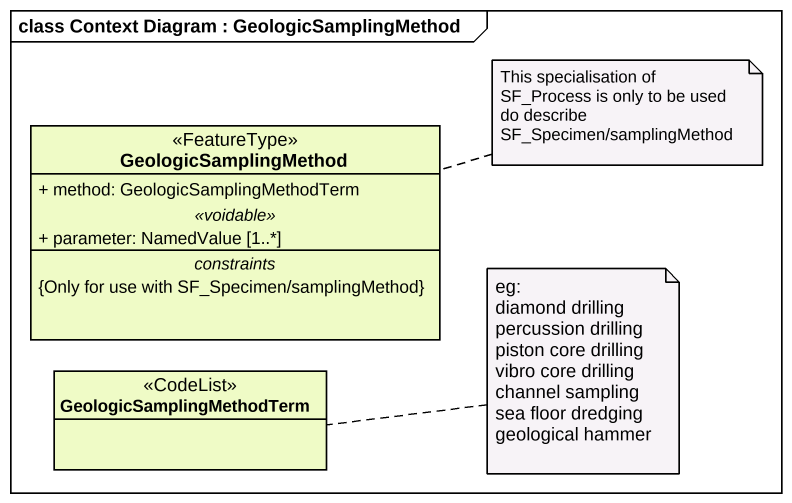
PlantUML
@startuml
mainframe class Context Diagram : GeologicSamplingMethod
hide circle
hide empty members
skinparam classAttributeIconSize 0
class GeologicSamplingMethod <<FeatureType>> #EFFBC6 {
  + method: GeologicSamplingMethodTerm
  .. <<voidable>> ..
  + parameter: NamedValue [1..*]
  -- constraints --
  {Only for use with SF_Specimen/samplingMethod}
}
class GeologicSamplingMethodTerm <<CodeList>> #EFFBC6
note right of GeologicSamplingMethod : This specialisation of SF_Process is only to be used do describe SF_Specimen/samplingMethod
note right of GeologicSamplingMethodTerm
  eg:
  diamond drilling
  percussion drilling
  piston core drilling
  vibro core drilling
  channel sampling
  sea floor dredging
  geological hammer
end note
@enduml
